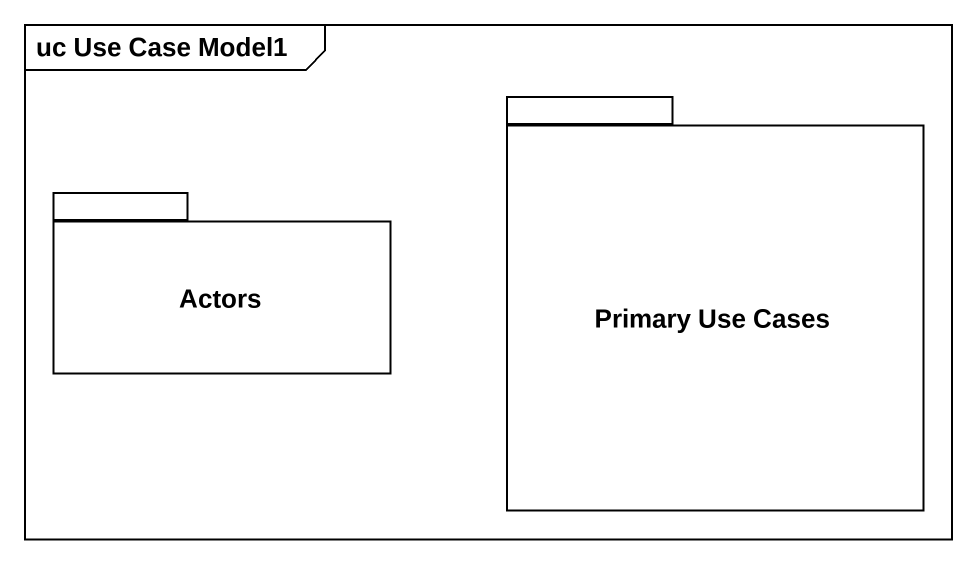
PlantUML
@startuml
mainframe uc Use Case Model1
package "Primary Use Cases" as Primary_Use_Cases {
}
package Actors {
}
@enduml
